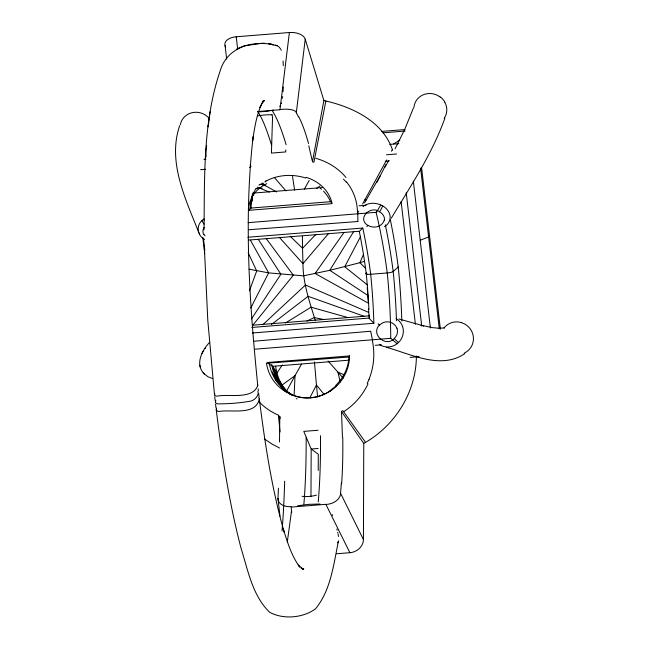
<?xml version="1.0" encoding="UTF-8"?>
<svg xmlns="http://www.w3.org/2000/svg" width="649" height="649" viewBox="0 0 649 649"><rect width="100%" height="100%" fill="white"/><g stroke="black" fill="none" stroke-linecap="round" stroke-linejoin="round"><path stroke-width="0.97" d="M310.968 496.582L311.187 449.027L303.789 431.39L318.042 430.255M318.221 470.411L318.294 454.235L311.187 449.027L318.164 448.467M349.884 552.721A13.718 11.893 -20.3 0 0 363.432 539.546L363.764 443.421L341.479 411.523L342.826 410.63L365.565 442.334C395.768 424.827 416.415 391.128 416.374 355.993M261.003 105.381L259.811 107.661L263.105 101.276C256.558 113.445 254.7 127.439 252.558 140.906L253.11 136.882C243.675 219.5 249.459 303.059 257.758 385.522C252.396 400.092 228.983 393.618 217.042 396.158A6.928 1.371 -6.4 0 1 215.857 395.987L214.641 395.29L214.77 393.578M279.492 441.977L279.816 416.455L278.437 415.79L280.076 431.909M283.272 87.015L283.086 91.639M358.921 231.263L248.745 240.057M278.429 488.162L277.975 498.31L279.954 516.19M291.385 512.475L291.425 511.461M294.102 395.598L295.044 375.609L301.485 364.17M341.342 483.124L340.571 493.297L363.416 539.546M285.828 149.919L285.674 151.939L271.42 153.083L272.556 116.893L271.972 114.978M291.466 511.436L287.28 542.142M226.688 59.116L225.065 45.576A13.718 7.78 1.6 0 1 236.212 36.774L289.381 32.523L279.97 109.754L258.278 111.49M289.381 32.515A13.718 7.78 1.6 0 1 305.233 39.159L296.309 112.748L298.532 116.942M282.469 98.226L282.688 96.547M271.89 44.53L273.059 44.635C251.398 40.27 226.817 47.758 220.157 70.919C202.829 121.777 204.662 176.796 204.029 229.843M208.645 123.034L208.126 126.888L210.13 111.733M253.207 195.317L253.345 194.302M250.319 207.956L252.437 194.124M338.527 540.804C333.602 563.957 331.039 589.965 315.455 608.908C302.921 618.018 283.337 619.722 269.676 612.283C252.396 595.612 248.04 570.422 241.079 548.373C229.178 502.886 222.023 456.312 216.222 409.706L216.466 408.148M206.633 145.344L205.895 151.168L206.082 157.017M323.883 100.546L312.429 161.788L313.929 162.242L325.863 101.001L323.883 100.546L305.217 39.159M338.405 541.339L337.723 542.864M380.752 205.084L376.899 211.396M413.445 107.929L404.505 129.914L395.071 148.791M281.179 103.605L281.447 102.867M179.692 125.638C167.109 162.128 185.93 199.641 198.992 233.056M444.881 118.183C432.096 154 410.728 185.849 391.258 218.251M249.394 290.914L256.704 270.982L248.129 252.696M369.094 379.276L367.212 383.462M215.833 400.319L215.387 402.567L216.725 403.637A6.928 1.558 -6.6 0 0 217.918 403.848C228.797 403.889 239.773 403.013 250.498 401.179C254.603 400.433 259.413 395.249 257.921 391.177M363.513 254.311L359.944 262.707L329.797 270.325L303.391 275.857L268.654 272.872L249.021 269.189M209.611 342.38C201.79 350.338 194.724 364.738 204.37 373.994M377.045 182.207L385.96 164.465M250.749 307.999L268.654 272.872L250.457 240.227M365.947 273.424L366.498 272.888M309.979 397.561L316.452 385.027L314.457 361.972M360.609 236.414L344.733 266.78L367.618 285.073M286.42 391.452L295.044 375.609L280.409 386.228M358.735 211.079L357.769 212.848L357.899 221.358M362.588 204.021L386.674 159.914M391.42 151.233L392.361 149.513C382.707 121.558 352.902 107.215 325.863 101.001M429.468 235.368L428.6 236.95L420.236 240.252M384.995 167.231L388.808 160.368M304.308 189.151L309.184 180.487M380.176 175.741L364.576 202.861M203.721 350.525L201.944 353.397M353.648 231.628L329.797 270.325L368.559 295.912M251.447 318.959L280.895 274.243L258.31 239.392M275.687 374.903L282.347 364.876M279.678 106.347L280.133 105.706M343.719 232.886L315.081 273.472L368.802 303.448M275.655 366.312A55.846 51.531 -26.4 0 0 280.287 381.872L278.81 383.705M205.189 348.391L205.611 347.799M261.896 103.613L264.102 100.619L262.788 101.804M376.379 212.061L376.858 211.452M376.185 212.312L248.129 222.656M252.802 325.214L293.348 275.217L266.252 238.629M252.38 332.994L373.873 323.267A230.663 74.075 88.8 0 0 370.684 274.267A230.663 75.576 87.1 0 0 362.799 228.042L359.222 231.482M328.491 233.575L302.969 263.664C302.969 283.078 309.565 301.801 315.211 320.176M379.422 325.003C370.319 334.162 385.79 347.734 394.3 338.567A5.443 0.552 45.7 0 0 398.486 342.372M315.876 234.411L302.548 248.259L302.969 263.664L279.305 237.283M336.206 385.782L330.033 390.722M262.715 324.8L305.46 285.025L368.6 312.372M202.099 220.417L204.046 218.883M363.018 206.666C368.445 202.017 376.777 202.472 382.691 205.952M260.314 184.673L261.344 183.821M396.474 320.801A235.473 74.749 88.7 0 0 393.18 271.436L398.51 266.966A5.736 1.314 -7.3 0 0 398.08 266.39M262.894 101.771L264.427 100.514L262.796 101.13M271.477 324.451L308.137 296.309L364.138 316.298M316.688 188.364L319.916 186.02M464.741 353.681C440.703 369.938 410.995 354.038 386.488 347.337M363.764 443.421L365.338 442.464M285.341 323.064L311.041 307.196L347.896 317.564M393.708 143.827L399.76 140.152M250.66 165.763L250.774 166.728L249.549 167.401M369.589 317.702L369.289 317.848A236.333 75.024 88.7 0 0 369.176 315.025M306.977 321.052L314.221 317.564L324.127 319.608M236.536 49.064L244.332 45.787L258.627 43.799M364.551 261.279L359.944 262.707L365.638 268.394M273.562 110.07L266.65 111.328L257.953 111.969M297.615 505.798L308.624 504.338L320.062 504.013M444.516 327.834L438.651 328.426M253.467 341.269L370.668 331.241M261.831 188.526L256.055 188.608L262.026 188.137M258.416 43.613L264.362 43.142M381.831 131.406L404.968 129.549M382.975 132.826L405.114 131.049M203.916 159.289L205.936 159.127M389.692 144.403L398.778 143.672M200.541 169.689L205.595 169.284M386.504 154.795L396.612 153.983M385.246 161.236L389.278 160.911M252.591 193.142L322.253 187.561M250.287 208.118L331.071 201.644A4.397 2.125 39.7 0 0 331.89 203.624M364.681 199.941L366.701 199.778M359.092 205.814L366.15 205.254M247.894 237.25L362.799 228.042M252.42 325.214L369.524 315.836M251.771 327.461L369.021 318.067M255.187 349.17L390.747 338.316L396.872 343.499M375.317 345.325L381.369 344.838M267.153 363.375L267.015 362.531L349.543 355.92L349.519 356.723A42.939 42.72 13.6 0 1 330.292 391.112M349.146 357.015L267.899 363.172M348.456 360.227L272.734 366.296L268.41 363.521M410.063 357.38L419.165 356.65M290.582 394.292L286.371 390.998L285.187 391.096L285.868 391.639M336.596 553.767L349.884 552.705L325.863 504.314L291.15 507.088L291.742 512.402M248.77 229.73L357.899 221.512M440.217 328.386L432.348 327.623L420.998 325.222L423.756 325.903L398.827 318.967M301.209 568.362L303.773 568.824L301.258 568.199L303.489 569.554L298.216 565.052L299.765 567.096C291.336 555.617 287.288 541.664 283.029 528.262L284.165 532.115C271.744 488.583 264.962 443.681 259.308 398.843L258.691 397.691M273.334 44.854L268.605 43.645L277.74 45.957L275.501 45.073M212.434 378.505L207.948 376.753L204.224 373.848M260.557 184.292L265.425 185.703L276.644 191.95M257.255 187.155L269.4 192.063M344.351 374.919L337.951 372.169L328.061 361.022M292.731 395.355L293.324 395.622M279.541 448.029L272.053 444.086L264.541 439.032M292.261 395.014L284.189 389.944M261.896 183.716L265.425 185.703L262.626 182.864M290.922 394.268L285.471 390.341M439.276 96.377L440.509 97.269M367.845 225.438C356.609 218.526 370.49 204.995 379.551 211.728A5.443 0.949 -59.8 0 0 382.618 206.041M291.523 394.957L291.052 394.633M379.381 344.368C385.117 348.61 393.675 347.491 398.567 342.461A15.284 14.886 -66.8 0 0 402.631 326.544M289.665 393.602L288.31 392.515M285.049 390.982L284.619 390.633M278.478 46.428L280.611 48.886M273.261 368.324L275.541 370.206A44.229 40.806 -26.4 0 0 286.931 392.394M284.335 390.406L283.913 390.049M284.879 389.846L277.48 381.807L272.377 371.999M287.726 392.02L280.392 383.884L275.371 373.978M373.873 323.267L369.054 318.253M290.217 236.293L302.548 248.259L302.393 236.398M343.443 179.075L346.152 182.053M203.194 372.696L203.843 373.435M287.142 392.312L280.092 382.139A59.31 51.441 -20.3 0 1 275.598 374.424M274.259 177.412L286.031 190.96M343.191 378.229L337.951 372.169L340.214 381.945M257.434 384.816L257.758 385.522M324.046 394.332L316.452 385.027L317.661 397.058M280.287 381.872L281.415 383.535M280.976 49.608L281.293 50.354M204.102 220.003L203.891 219.281M332.272 514.568L332.621 515.484M331.623 202.959L331.834 203.664L249.305 210.276L249.265 209.554M199.819 365.209L200.354 367.237M225.065 45.576L225.649 47.499M392.361 149.513L392.531 150.097M250.774 166.728L250.206 164.846M336.863 529.081L337.147 530.152M308.794 145.765L312.201 160.627M337.667 532.237L337.886 533.21M370.701 331.42L372.672 340.944M338.105 534.265L338.486 536.512M216.222 409.706L217.634 411.239A6.928 1.744 -6.9 0 0 218.827 411.482C231.263 409.178 255.852 416.041 259.308 398.843M292.545 176.406L294.597 190.198M237.721 49.421L236.212 36.782M259.113 397.188L258.716 393.87M215.995 407.856L215.557 404.14M421.574 167.507L440.379 329.181M420.593 168.091L439.284 328.767M413.324 181.103L430.409 328.021M406.209 192.696L421.728 326.082M401.131 201.579L415.401 324.265M203.421 238.297L204.816 250.327M202.829 237.575L204.703 253.678M258.14 388.865L258.334 390.536M215.127 400.417L214.697 396.677M279.816 416.455L280.068 418.629M214.486 394.803L207.802 320.419L204.346 247.285M367.212 287.466L368.218 301.704M341.479 411.523L341.569 413.032M341.577 413.129L342.437 436.931M283.061 60.998L283.272 65.711M368.624 308.875L368.957 316.063M315.812 158.291A67.082 55.984 -11.4 0 1 345.982 177.502M272.191 110.581A233.364 38.275 86.5 0 1 286.087 144.678M257.823 115.887A25.798 8.437 -1.5 0 1 272.247 114.727M257.661 111.263A233.364 35.671 85.4 0 1 271.639 145.53M320.436 188.38A42.915 34.47 0.3 0 1 321.49 189.273M323.478 191.163A42.915 34.47 0.3 0 1 330.495 201.644M251.171 208.045A42.915 33.813 30.1 0 1 256.363 188.218M258.935 185.233A42.915 33.813 30.1 0 1 259.9 184.308M265.903 180.787A5.516 2.555 60.5 0 1 265.198 181.915M250.344 208.061A4.397 1.282 -53.3 0 1 249.354 210.227M346.436 181.858A67.22 56.99 -22.4 0 1 357.453 212.88M306.044 177.323A42.939 36.62 -10.4 0 1 331.915 202.894M264.987 181.72A40.887 31.152 4.6 0 1 305.752 178.045M248.737 209.522A42.939 32.904 8.3 0 1 266.731 183.675M298.873 116.942A231.847 48.488 -88.7 0 1 308.518 143.51M279.873 109.559A14.173 4.794 -5.1 0 1 296.39 112.739M252.615 201.198A41.074 31.623 43.5 0 1 252.534 196.655M278.689 415.279A67.082 63.131 -37.5 0 1 258.919 401.699M368.015 383.827A67.082 66.466 12.9 0 1 343.556 411.75M320.501 435.706A233.364 39.962 84.7 0 1 318.237 501.896M316.493 495.122A25.798 18.221 -13.5 0 1 302.069 496.274M306.158 437.377A233.364 35.606 85.4 0 1 303.87 504.257M349.008 357.047A42.915 42.104 -28.4 0 1 335.784 385.344M284.384 389.668A42.915 39.678 -81.7 0 1 269.278 363.335M286.339 391.039A44.911 41.439 -26.4 0 1 272.807 366.287M330.122 390.86A39.678 37.756 -36.8 0 1 290.614 394.024M290.687 393.878A5.516 1.46 -64.5 0 0 289.868 394.024A40.887 39.386 -34.8 0 0 330.244 391.039M282.972 389.189A44.229 40.806 -26.4 0 1 281.204 387.469M275.793 380.314A44.229 40.806 -26.4 0 1 275.387 379.608M290.549 394.268A234.719 83.064 -1.2 0 1 289.819 393.724M372.437 340.985A67.22 66.263 52.1 0 1 369.03 379.251M289.925 393.886A42.939 41.26 -43.3 0 1 266.504 363.505M349.17 356.788A4.397 0.746 -46.7 0 1 349.673 355.83M342.761 437.434A231.847 57.363 81.6 0 1 341.625 483.765M340.595 493.297A14.173 10.157 -8.7 0 1 325.855 504.46M291.19 506.601A14.173 9.419 -12.5 0 1 278.007 498.31M284.668 481.209A231.847 18.204 88.1 0 1 282.031 530.866M273.497 371.504A41.074 35.784 86.9 0 1 271.688 364.56M285.568 390.552A17.628 2.815 43.1 0 1 284.96 390.041M297.031 398.908A16.144 2.052 35 0 1 296.269 398.6M275.427 373.954A42.672 40.003 -82.4 0 1 273.537 366.75M288.351 392.888A23.762 7.236 46.1 0 1 287.742 392.385M359.327 231.571A236.333 76.525 87 0 1 366.182 273.148A236.333 75.024 88.7 0 1 368.916 309.378M376.104 212.401A230.111 75.389 87.1 0 1 387.242 272.945A230.111 73.897 88.8 0 1 390.747 338.316M393.213 271.428A5.419 1.298 -5.8 0 1 387.234 272.953L369.622 274.34A5.736 1.314 -7.2 0 1 365.882 273.407M385.311 224.797A235.473 76.249 87 0 1 393.18 271.436M390.357 219.833A251.78 81.523 87 0 1 398.267 267.242A251.78 79.924 88.7 0 1 401.82 320.971M367.139 274.227A5.078 1.168 -7.3 0 1 366.604 274.113M444.078 328.102A16.485 16.12 45.6 0 1 444.33 327.794M464.124 353.186A16.582 16.225 42.8 0 0 468.765 349.949L469.771 348.838A16.517 16.16 33.4 0 0 472.788 343.248A16.509 16.16 42.5 0 0 461.69 322.74M444.232 327.68A16.582 16.225 42.8 0 1 461.626 322.642M379.349 324.987A5.224 0.673 41.6 0 1 378.075 323.721M379.576 325.149A10.546 10.465 -62.3 0 1 396.904 328.232M397.01 328.199A9.662 9.532 -61.9 0 1 394.259 338.518M396.028 318.627A15.446 15.024 -79.6 0 1 402.64 326.536M209.303 118.532A16.509 15.487 20.6 0 0 200.833 112.967A16.566 15.544 20.5 0 0 184.551 116.779L183.553 117.85A16.517 15.544 25.8 0 0 180.714 123.237A16.566 15.544 20.5 0 0 180.357 124.713M204.589 239.481A15.446 13.386 2.4 0 1 199.324 234.021M199.413 233.981A15.284 12.85 3.9 0 1 202.058 220.392M204.078 224.132A5.443 2.239 47.4 0 1 202.204 220.49M203.697 234.557A9.662 8.129 10.9 0 1 204.175 227.369M205.035 235.798A10.546 8.924 15 0 1 204.062 234.427M414.013 107.288A16.566 15.544 20.3 0 1 414.557 104.311A16.509 15.495 20.1 0 1 439.178 96.336M440.614 97.147A16.517 15.665 18.2 0 1 444.808 102.023M444.703 102.08A16.566 15.544 20.3 0 1 446.228 113.997A16.509 15.495 20 0 1 444.257 118.102M367.805 225.552A5.224 0.909 -55.3 0 1 366.815 226.582M384.24 220.043A10.546 9.078 5.2 0 1 367.926 225.341M379.47 211.842A9.662 8.169 8.1 0 1 384.443 220.068M384.557 226.712A15.446 13.037 17.9 0 0 390.09 218.745A15.284 12.615 13.9 0 0 382.74 205.887"/></g></svg>
